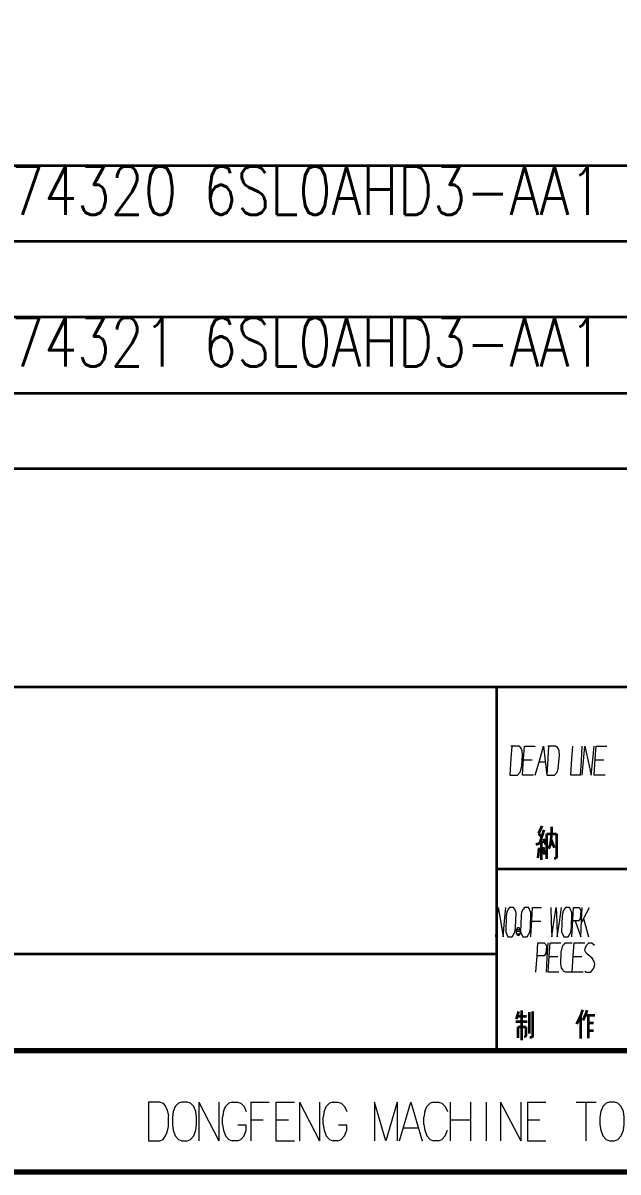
# Model space of a CAD drawing. Header units: millimetres. Extents: x 1333 to 104182, y -62616 to -5704.
# Drawn here: x 48754.2 to 48803.3, y -62616.3 to -62521.5 of the extents above; entities that cross this region are included whole.
import ezdxf
from ezdxf.enums import TextEntityAlignment as Align

# ---------------------------------------------------------------- set-up
doc = ezdxf.new("R2010")
doc.units = ezdxf.units.MM
doc.header["$LTSCALE"] = 0.5
for name, color, linetype in [('08', 1, 'Continuous'), ('11', 3, 'Continuous'), ('SHM_LABEL', 40, 'Continuous')]:
    doc.layers.add(name, color=color, linetype=linetype)
doc.styles.add('KAI', font='simplex.shx', dxfattribs={"width": 0.8, "bigfont": 'extfont.shx'})

# ---------------------------------------------------------------- blocks, each defined once
blk = doc.blocks.new('A$C32A078D3')
at = {"color": 7, "lineweight": 13}
for points in [[(-107.759, 5.774), (-108.727, 5.774), (-108.727, 2.574)], [(-107.759, 5.774), (-107.517, 5.67), (-107.31, 5.412), (-107.171, 5.103), (-107.068, 4.638)], [(-104.578, 5.774), (-104.578, 2.574)], [(-104.578, 5.774), (-102.918, 2.574)], [(-102.918, 5.774), (-102.918, 2.574)], [(-101.811, 5.774), (-102.088, 5.67)], [(-101.811, 5.774), (-101.396, 5.774)], [(-101.396, 5.774), (-101.12, 5.67), (-100.843, 5.412), (-100.67, 4.999)], [(-100.29, 5.774), (-98.768, 5.774)], [(-100.29, 5.774), (-100.29, 2.574)], [(-98.215, 5.774), (-96.693, 5.774)], [(-98.215, 5.774), (-98.215, 2.574), (-96.693, 2.574)], [(-96.278, 5.774), (-96.278, 2.574)], [(-96.278, 5.774), (-94.618, 2.574)], [(-94.618, 5.774), (-94.618, 2.574)], [(-93.512, 5.774), (-93.789, 5.67)], [(-93.512, 5.774), (-93.097, 5.774)], [(-93.097, 5.774), (-92.82, 5.67), (-92.544, 5.412), (-92.371, 4.999)], [(-88.221, 5.774), (-89.155, 2.574), (-90.088, 5.774), (-90.088, 2.574)], [(-88.221, 5.774), (-88.221, 2.574)], [(-88.014, 2.574), (-87.08, 5.774), (-86.146, 2.574)], [(-85.213, 5.774), (-85.489, 5.67)], [(-85.213, 5.774), (-84.798, 5.774)], [(-84.798, 5.774), (-84.521, 5.67), (-84.244, 5.412), (-84.071, 4.999)], [(-83.829, 5.774), (-83.829, 2.574)], [(-82.169, 5.774), (-82.169, 2.574)], [(-80.855, 2.574), (-80.855, 5.774)], [(-79.68, 5.774), (-79.68, 2.574)], [(-79.68, 5.774), (-78.02, 2.574)], [(-78.02, 5.774), (-78.02, 2.574)], [(-77.466, 5.774), (-75.945, 5.774)], [(-77.466, 5.774), (-77.466, 2.574), (-75.945, 2.574)], [(-73.455, 5.774), (-71.795, 5.774)], [(-72.625, 2.574), (-72.625, 5.774)], [(-102.537, 4.999), (-102.607, 4.535)], [(-102.537, 4.999), (-102.365, 5.412)], [(-102.365, 5.412), (-102.088, 5.67)], [(-94.238, 4.999), (-94.307, 4.535)], [(-94.238, 4.999), (-94.065, 5.412)], [(-94.065, 5.412), (-93.789, 5.67)], [(-85.939, 4.999), (-86.008, 4.535)], [(-85.939, 4.999), (-85.766, 5.412)], [(-85.766, 5.412), (-85.489, 5.67)], [(-107.068, 3.761), (-107.068, 4.638)], [(-102.607, 3.916), (-102.607, 4.535)], [(-102.607, 3.916), (-102.537, 3.451)], [(-100.67, 3.451), (-100.67, 3.864), (-101.362, 3.864)], [(-99.252, 4.277), (-100.29, 4.277)], [(-97.177, 4.277), (-98.215, 4.277)], [(-94.307, 3.916), (-94.307, 4.535)], [(-94.307, 3.916), (-94.238, 3.451)], [(-92.371, 3.451), (-92.371, 3.864), (-93.062, 3.864)], [(-86.008, 3.916), (-86.008, 4.535)], [(-86.008, 3.916), (-85.939, 3.451)], [(-82.169, 4.277), (-83.829, 4.277)], [(-76.429, 4.277), (-77.466, 4.277)], [(-107.794, 2.574), (-107.517, 2.677), (-107.31, 2.986), (-107.171, 3.296), (-107.068, 3.761)], [(-102.537, 3.451), (-102.365, 2.986)], [(-102.365, 2.986), (-102.088, 2.677)], [(-101.396, 2.574), (-101.12, 2.677), (-100.843, 2.986), (-100.67, 3.451)], [(-94.238, 3.451), (-94.065, 2.986)], [(-94.065, 2.986), (-93.789, 2.677)], [(-93.097, 2.574), (-92.82, 2.677), (-92.544, 2.986), (-92.371, 3.451)], [(-87.702, 3.657), (-86.457, 3.657)], [(-85.939, 3.451), (-85.766, 2.986)], [(-85.766, 2.986), (-85.489, 2.677)], [(-84.798, 2.574), (-84.521, 2.677), (-84.244, 2.986), (-84.071, 3.451)], [(-108.727, 2.574), (-107.759, 2.574)], [(-102.088, 2.677), (-101.811, 2.574)], [(-101.396, 2.574), (-101.811, 2.574)], [(-93.789, 2.677), (-93.512, 2.574)], [(-93.097, 2.574), (-93.512, 2.574)], [(-85.489, 2.677), (-85.213, 2.574)], [(-84.798, 2.574), (-85.213, 2.574)]]:
    blk.add_lwpolyline(points, dxfattribs=at)
for points in [[(-105.961, 5.774), (-106.238, 5.67), (-106.514, 5.412), (-106.687, 4.999), (-106.756, 4.535), (-106.756, 3.916), (-106.687, 3.451), (-106.514, 2.986), (-106.238, 2.677), (-105.961, 2.574), (-105.546, 2.574), (-105.269, 2.677), (-104.993, 2.986), (-104.82, 3.451), (-104.751, 3.916), (-104.751, 4.535), (-104.82, 4.999), (-104.993, 5.412), (-105.269, 5.67), (-105.546, 5.774)], [(-70.689, 5.774), (-70.965, 5.67), (-71.242, 5.412), (-71.415, 4.999), (-71.484, 4.535), (-71.484, 3.916), (-71.415, 3.451), (-71.242, 2.986), (-70.965, 2.677), (-70.689, 2.574), (-70.274, 2.574), (-69.997, 2.677), (-69.72, 2.986), (-69.548, 3.451), (-69.478, 3.916), (-69.478, 4.535), (-69.548, 4.999), (-69.72, 5.412), (-69.997, 5.67), (-70.274, 5.774)]]:
    blk.add_lwpolyline(points, close=True, dxfattribs=at)
blk = doc.blocks.new('999')
at = {"color": 7, "lineweight": 35}
for p, q in [((75849.98, -11694.12), (75474.98, -11694.12)), ((75849.98, -11712.87), (75510.98, -11712.87)), ((75849.98, -11731.62), (75510.98, -11731.62)), ((75510.98, -11750.37), (75849.98, -11750.37)), ((75849.98, -11769.12), (75474.98, -11769.12)), ((75804.98, -11823.12), (75475.51, -11823.12)), ((75684.98, -11913.12), (75684.98, -11823.12)), ((75684.98, -11868.12), (75804.98, -11868.12)), ((75474.98, -11889.12), (75684.98, -11889.12)), ((75894.98, -11913.12), (75114.98, -11913.12))]:
    blk.add_line(p, q, dxfattribs=at)
at = {"color": 7, "lineweight": 35, "ltscale": 0.016522}
blk.add_line((75696.14, -11857.55), (75695.35, -11859.36), dxfattribs=at)
at = {"color": 7, "lineweight": 35, "ltscale": 0.02929}
blk.add_line((75696.67, -11858.48), (75695.53, -11861.8), dxfattribs=at)
at = {"color": 7, "lineweight": 35, "ltscale": 0.014593}
blk.add_line((75698.51, -11857.68), (75698.54, -11859.43), dxfattribs=at)
at = {"color": 7, "lineweight": 35, "ltscale": 0.017521}
blk.add_line((75694.78, -11862.07), (75696.72, -11861.27), dxfattribs=at)
at = {"color": 7, "lineweight": 35, "ltscale": 0.009681}
blk.add_line((75695.35, -11859.36), (75696.1, -11860.25), dxfattribs=at)
at = {"color": 7, "lineweight": 35, "ltscale": 0.035477}
blk.add_line((75695.96, -11861.58), (75695.96, -11865.84), dxfattribs=at)
at = {"color": 7, "lineweight": 35, "ltscale": 0.012086}
blk.add_line((75696.54, -11860.7), (75697.05, -11862.06), dxfattribs=at)
at = {"color": 7, "lineweight": 35, "ltscale": 0.019836}
blk.add_line((75697.41, -11859.43), (75699.79, -11859.43), dxfattribs=at)
at = {"color": 7, "lineweight": 35, "ltscale": 0.051498}
blk.add_line((75697.41, -11865.61), (75697.41, -11859.43), dxfattribs=at)
at = {"color": 7, "lineweight": 35, "ltscale": 0.02264}
blk.add_line((75698.54, -11859.43), (75698.2, -11862.13), dxfattribs=at)
at = {"color": 7, "lineweight": 35, "ltscale": 0.019442}
blk.add_line((75698.38, -11860.69), (75699.23, -11862.87), dxfattribs=at)
at = {"color": 7, "lineweight": 35, "ltscale": 0.048209}
blk.add_line((75699.79, -11859.43), (75699.79, -11865.22), dxfattribs=at)
at = {"color": 7, "lineweight": 35, "ltscale": 0.020695}
blk.add_line((75695.37, -11862.88), (75695.13, -11865.36), dxfattribs=at)
at = {"color": 7, "lineweight": 35, "ltscale": 0.016024}
blk.add_line((75696.83, -11864.62), (75696.57, -11862.71), dxfattribs=at)
at = {"color": 7, "lineweight": 35, "ltscale": 0.009375}
blk.add_line((75698.2, -11862.13), (75697.79, -11863.18), dxfattribs=at)
at = {"color": 7, "lineweight": 35, "ltscale": 0.003491}
blk.add_line((75699.61, -11865.53), (75699.19, -11865.53), dxfattribs=at)
at = {"color": 7, "lineweight": 35, "ltscale": 0.003013}
blk.add_line((75699.79, -11865.22), (75699.61, -11865.53), dxfattribs=at)
at = {"color": 7, "lineweight": 35, "ltscale": 0.01646}
blk.add_line((75690.34, -11903.4), (75689.83, -11905.31), dxfattribs=at)
at = {"color": 7, "lineweight": 35, "ltscale": 0.06102}
blk.add_line((75691.13, -11903.17), (75691.13, -11910.49), dxfattribs=at)
at = {"color": 7, "lineweight": 35, "ltscale": 0.04447}
blk.add_line((75693, -11903.54), (75693, -11908.88), dxfattribs=at)
at = {"color": 7, "lineweight": 35, "ltscale": 0.052618}
blk.add_line((75693.82, -11903.36), (75693.82, -11909.67), dxfattribs=at)
at = {"color": 7, "lineweight": 35, "ltscale": 0.018794}
blk.add_line((75705.69, -11904.47), (75704.75, -11906.52), dxfattribs=at)
at = {"color": 7, "lineweight": 35, "ltscale": 0.013035}
blk.add_line((75706.17, -11902.99), (75705.69, -11904.47), dxfattribs=at)
at = {"color": 7, "lineweight": 35, "ltscale": 0.046671}
blk.add_line((75705.69, -11904.47), (75705.69, -11910.08), dxfattribs=at)
at = {"color": 7, "lineweight": 35, "ltscale": 0.013765}
blk.add_line((75706.95, -11904.13), (75706.27, -11905.64), dxfattribs=at)
at = {"color": 7, "lineweight": 35, "ltscale": 0.019849}
blk.add_line((75706.89, -11904.27), (75709.27, -11904.27), dxfattribs=at)
at = {"color": 7, "lineweight": 35, "ltscale": 0.009568}
blk.add_line((75707.27, -11903.03), (75706.95, -11904.13), dxfattribs=at)
at = {"color": 7, "lineweight": 35, "ltscale": 0.047763}
blk.add_line((75707.58, -11904.27), (75707.58, -11910), dxfattribs=at)
at = {"color": 7, "lineweight": 35, "ltscale": 0.022961}
blk.add_line((75689.75, -11905.86), (75692.5, -11905.86), dxfattribs=at)
at = {"color": 7, "lineweight": 35, "ltscale": 0.019043}
blk.add_line((75690.03, -11904.54), (75692.32, -11904.54), dxfattribs=at)
at = {"color": 7, "lineweight": 35, "ltscale": 0.015857}
blk.add_line((75690.29, -11907.17), (75692.19, -11907.17), dxfattribs=at)
at = {"color": 7, "lineweight": 35, "ltscale": 0.022754}
blk.add_line((75690.29, -11909.9), (75690.29, -11907.17), dxfattribs=at)
at = {"color": 7, "lineweight": 35, "ltscale": 0.018619}
blk.add_line((75692.19, -11907.17), (75692.19, -11909.41), dxfattribs=at)
at = {"color": 7, "lineweight": 35, "ltscale": 0.011487}
blk.add_line((75707.58, -11906.17), (75708.96, -11906.17), dxfattribs=at)
at = {"color": 7, "lineweight": 35, "ltscale": 0.001941}
blk.add_line((75692.03, -11909.7), (75691.79, -11909.7), dxfattribs=at)
at = {"color": 7, "lineweight": 35, "ltscale": 0.002816}
blk.add_line((75692.19, -11909.41), (75692.03, -11909.7), dxfattribs=at)
at = {"color": 7, "lineweight": 35, "ltscale": 0.003674}
blk.add_line((75693.63, -11909.87), (75693.19, -11909.87), dxfattribs=at)
at = {"color": 7, "lineweight": 35, "ltscale": 0.002281}
blk.add_line((75693.82, -11909.67), (75693.63, -11909.87), dxfattribs=at)
at = {"color": 7, "lineweight": 35, "ltscale": 0.01123}
blk.add_line((75707.58, -11908.1), (75708.93, -11908.1), dxfattribs=at)
at = {"color": 7, "lineweight": 70}
for p, q in [((75894.98, -11913.12), (73476.98, -11913.12)), ((75924.98, -11943.12), (73401.98, -11943.12))]:
    blk.add_line(p, q, dxfattribs=at)
at = {"color": 7, "lineweight": 13}
for points in [[(75688.21, -11844.96), (75690.16, -11844.96), (75690.77, -11844.15), (75691.03, -11843.34), (75691.17, -11842.53), (75691.37, -11840.01), (75691.3, -11838.93), (75690.97, -11838.12), (75690.43, -11837.76), (75688.48, -11837.76)], [(75688.68, -11837.76), (75688.48, -11840.82), (75688.21, -11844.96)], [(75694.06, -11844.96), (75691.37, -11844.96), (75691.64, -11840.91), (75691.84, -11837.76), (75694.53, -11837.76)], [(75694.53, -11844.96), (75695.53, -11841.36), (75696.54, -11837.76), (75696.94, -11841.36), (75697.35, -11844.96)], [(75697.35, -11844.96), (75699.29, -11844.96), (75699.9, -11844.15), (75700.16, -11843.34), (75700.3, -11842.53), (75700.5, -11840.01), (75700.43, -11838.93), (75700.1, -11838.12), (75699.56, -11837.76), (75697.61, -11837.76)], [(75697.81, -11837.76), (75697.61, -11840.82), (75697.35, -11844.96)], [(75705.74, -11844.96), (75703.32, -11844.96), (75703.59, -11840.91), (75703.79, -11837.76)], [(75705.74, -11844.96), (75705.94, -11841.36), (75706.14, -11837.76)], [(75706.14, -11844.96), (75706.48, -11841.36), (75706.81, -11837.76), (75707.62, -11841.45), (75708.36, -11844.96), (75708.76, -11841.09), (75709.09, -11837.76)], [(75711.78, -11844.96), (75709.09, -11844.96), (75709.36, -11840.91), (75709.56, -11837.76), (75712.25, -11837.76)], [(75691.64, -11841.09), (75693.79, -11841.09)], [(75695.47, -11841.63), (75696.94, -11841.63)], [(75709.36, -11841.09), (75711.51, -11841.09)], [(75684.77, -11884.89), (75685.04, -11881.29), (75685.32, -11877.69), (75685.99, -11881.38), (75686.6, -11884.89), (75686.93, -11881.02), (75687.21, -11877.69)], [(75693.43, -11884.89), (75693.65, -11880.84), (75693.82, -11877.69), (75696.04, -11877.69)], [(75698.37, -11877.69), (75698.48, -11881.29), (75698.59, -11884.89), (75699.15, -11881.29), (75699.7, -11877.69), (75699.82, -11881.29), (75699.93, -11884.89), (75700.48, -11881.29), (75701.04, -11877.69)], [(75703.59, -11884.89), (75703.81, -11880.84), (75703.98, -11877.69), (75705.42, -11877.69), (75705.76, -11878.41), (75705.65, -11880.48), (75705.2, -11880.93), (75703.81, -11880.93)], [(75705.76, -11884.89), (75705.98, -11880.84), (75706.15, -11877.69)], [(75707.87, -11877.78), (75705.92, -11881.47)], [(75693.65, -11881.02), (75695.87, -11881.02)], [(75704.42, -11880.93), (75705.76, -11884.89)], [(75706.48, -11880.39), (75707.7, -11884.89)], [(75690.87, -11883.63), (75689.76, -11883.63)], [(75689.88, -11883.09), (75690.76, -11883.09)], [(75689.88, -11884.17), (75690.76, -11884.17)], [(75694.68, -11893.65), (75694.95, -11889.6), (75695.15, -11886.45), (75696.76, -11886.45), (75697.1, -11886.81), (75697.3, -11887.26), (75697.16, -11889.06), (75696.76, -11889.6), (75694.95, -11889.6)], [(75697.3, -11893.65), (75697.5, -11890.05), (75697.7, -11886.45)], [(75700.38, -11893.65), (75697.7, -11893.65), (75697.97, -11889.6), (75698.17, -11886.45), (75700.85, -11886.45)], [(75703.6, -11893.65), (75702.12, -11893.65), (75701.52, -11893.38), (75701.32, -11893.11), (75701.05, -11892.57), (75700.85, -11891.58), (75700.92, -11888.7), (75701.25, -11887.35), (75701.59, -11886.72), (75701.99, -11886.45), (75703.67, -11886.45)], [(75706.35, -11893.65), (75703.67, -11893.65), (75703.93, -11889.6), (75704.14, -11886.45), (75706.82, -11886.45)], [(75706.82, -11893.38), (75707.22, -11893.65), (75708.23, -11893.65), (75709.03, -11892.66), (75709.23, -11891.76), (75709.1, -11891.04), (75708.56, -11890.23), (75707.09, -11888.97), (75706.82, -11888.34), (75706.88, -11887.8), (75707.29, -11886.9), (75707.76, -11886.45), (75708.49, -11886.45), (75709.16, -11886.99)], [(75697.97, -11889.78), (75700.11, -11889.78)], [(75703.93, -11889.78), (75706.08, -11889.78)]]:
    blk.add_lwpolyline(points, dxfattribs=at)
for points in [[(75688.82, -11884.89), (75689.49, -11883.81), (75689.65, -11882.73), (75689.76, -11878.95), (75689.43, -11878.05), (75689.15, -11877.69), (75688.15, -11877.69), (75687.82, -11878.05), (75687.49, -11878.86), (75687.32, -11879.76), (75687.21, -11883.72), (75687.77, -11884.89)], [(75692.49, -11884.89), (75693.15, -11883.81), (75693.32, -11882.73), (75693.43, -11878.95), (75693.1, -11878.05), (75692.82, -11877.69), (75691.82, -11877.69), (75691.49, -11878.05), (75691.15, -11878.86), (75690.99, -11879.76), (75690.87, -11883.72), (75691.43, -11884.89)], [(75702.65, -11884.89), (75703.31, -11883.81), (75703.48, -11882.73), (75703.59, -11878.95), (75703.26, -11878.05), (75702.98, -11877.69), (75701.98, -11877.69), (75701.65, -11878.05), (75701.31, -11878.86), (75701.15, -11879.76), (75701.04, -11883.72), (75701.59, -11884.89)], [(75690.1, -11884.53), (75690.54, -11884.53), (75690.87, -11883.99), (75690.87, -11883.27), (75690.54, -11882.73), (75690.1, -11882.73), (75689.76, -11883.27), (75689.76, -11883.99)]]:
    blk.add_lwpolyline(points, close=True, dxfattribs=at)

msp = doc.modelspace()

# ---------------------------------------------------------------- linework, layer by layer
at = {"color": 3}
msp.add_lwpolyline([(48032.32, -62022.279), (48873.32, -62022.279), (48873.32, -62616.279), (48032.32, -62616.279)], close=True, dxfattribs=at)
at = {"layer": '11'}
msp.add_lwpolyline([(48032.32, -62022.279), (48873.32, -62022.279), (48873.32, -62616.279), (48032.32, -62616.279)], close=True, dxfattribs=at)

# ---------------------------------------------------------------- block references
msp.add_blockref('A$C32A078D3', (48873.32, -62616.279))
at = {"layer": '08', "color": 55, "xscale": 0.3333333333430346, "yscale": 0.3333333333357587, "zscale": 0.3333333333333333}
msp.add_blockref('999', (23564.994, -58635.239), dxfattribs=at)

# ---------------------------------------------------------------- texts
at = {"layer": 'SHM_LABEL', "style": 'KAI', "width": 0.8}
for s, p in [('KA-74320 6SL0AHD3-AA1', (48744.32, -62538.529)), ('KA-74321 6SL0AHD3-AA1', (48744.32, -62551.029))]:
    msp.add_text(s, height=4, dxfattribs=at).set_placement(p, align=Align.BOTTOM_LEFT)

doc.saveas('drawing.dxf')
